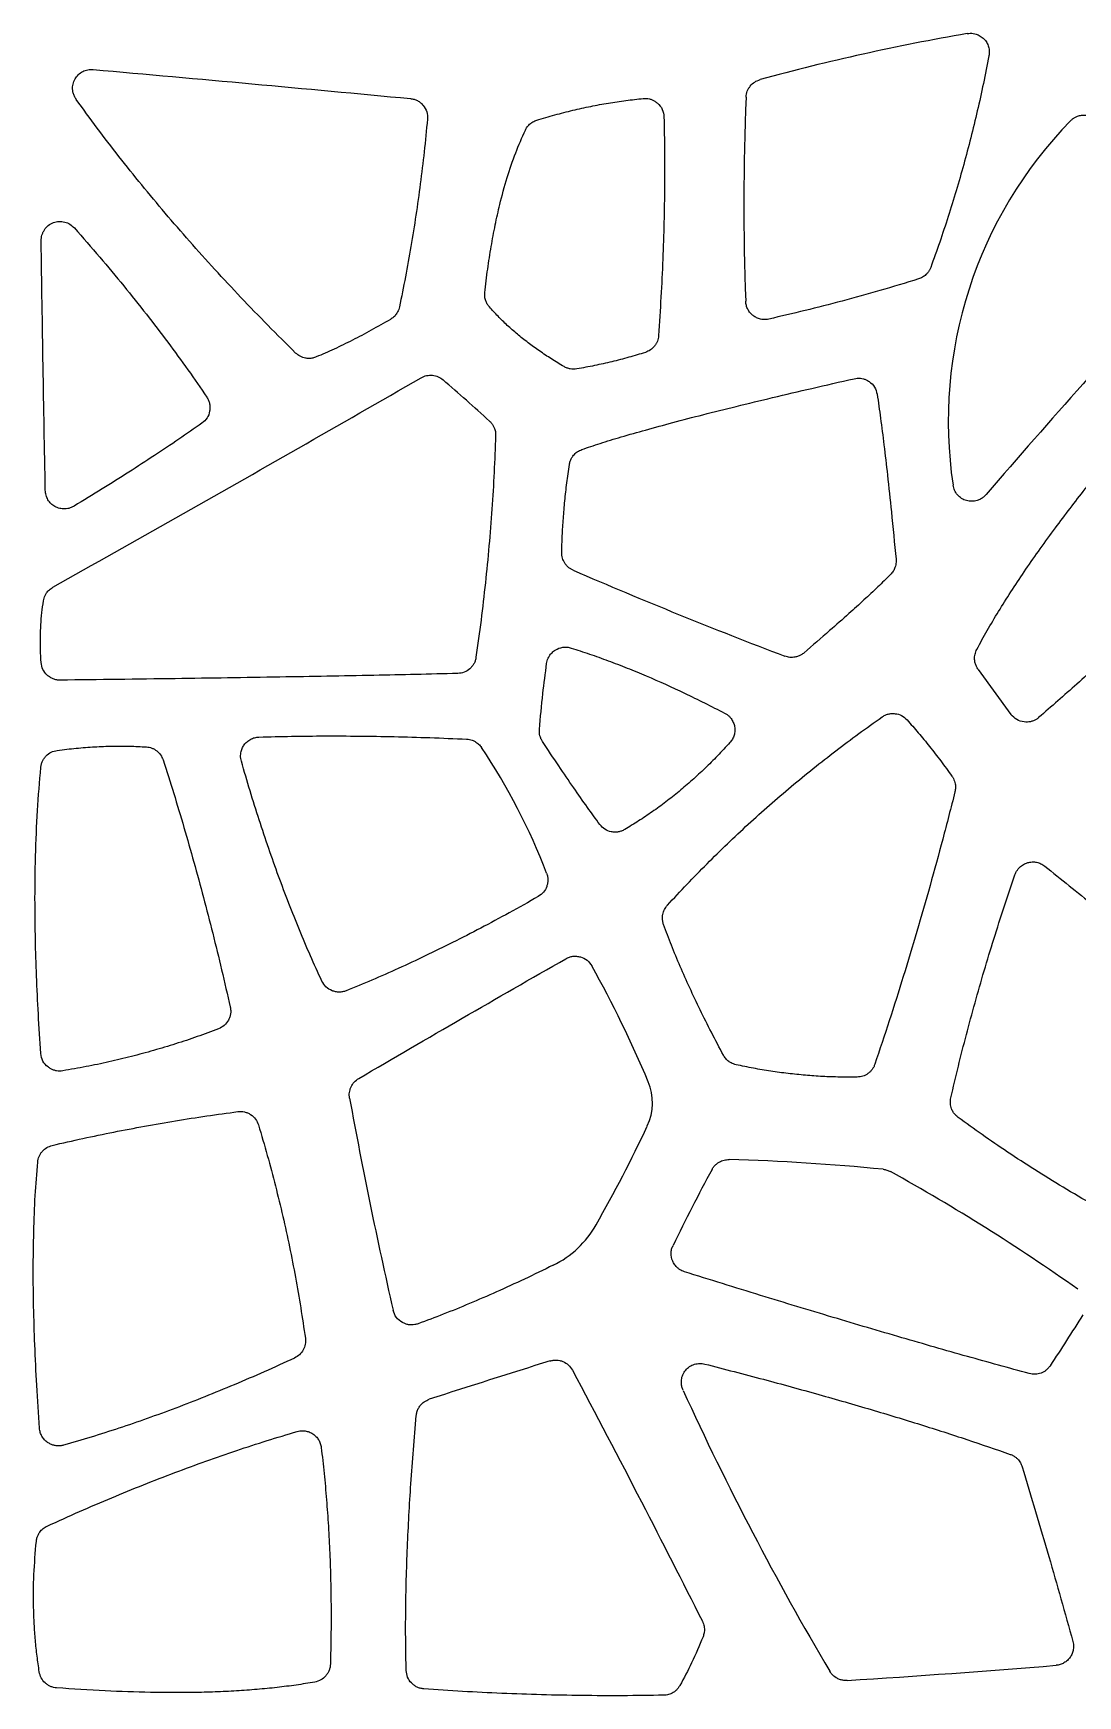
# Model space of a CAD drawing. Header units: millimetres. Extents: x -4 to 83, y 1 to 134.
# Drawn here: x 0.1 to 16.56, y 0.88 to 27.09 of the extents above; entities that cross this region are included whole.
import ezdxf

# ---------------------------------------------------------------- set-up
doc = ezdxf.new("R2010")
doc.units = ezdxf.units.MM

msp = doc.modelspace()

# ---------------------------------------------------------------- linework, layer by layer
at = {"color": 7, "linetype": 'Continuous', "lineweight": 25}
msp.add_line((14.994, 17.063), (15.51, 16.355), dxfattribs=at)
for centre, radius, start, end in [((20.794, -7.476), 35.077, 99.8076, 105.2716), ((51.144, 24.398), 39.845, 177.5711, 182.2023), ((21.304, 20.977), 6.783, 135.722, 188.5351), ((109.479, -61.168), 124.35, 137.22375, 139.36069), ((-25.306, -15.004), 48.551, 47.8303, 48.9839), ((41.284, 94.369), 82.49, 246.66417, 249.16661), ((-1.103, 10.296), 9.949, 20.9264, 33.8106), ((-7.432, 3.311), 18.687, 22.8378, 29.0635), ((9.001, 10.23), 0.857, 334.8584, 22.944), ((83.873, 24.712), 80.096, 190.36353, 192.80392), ((-10.654, 19.47), 22.576, 330.3699, 334.821), ((35.698, -4.353), 28.341, 151.4753, 154.1977), ((10.124, -24.639), 33.989, 84.3103, 88.407), ((-1.713, -18.522), 31.628, 54.7012, 61.0242), ((7.594, 9.09), 1.583, 296.2605, 330.4072), ((60.289, -161.182), 175.25, 107.27605, 107.92941), ((54.342, 25.848), 48.396, 204.6047, 210.5216), ((1.971, 174.553), 173.775, 273.61512, 274.70366)]:
    msp.add_arc(centre, radius, start, end, dxfattribs=at)
for points, knots in [([(14.819, 27.088), (14.835, 27.09), (14.867, 27.094), (14.915, 27.091), (14.969, 27.078), (15.028, 27.051), (15.086, 27.006), (15.13, 26.948), (15.159, 26.881), (15.172, 26.809), (15.166, 26.761), (15.163, 26.737)], [0, 0, 0, 0, 0.084086, 0.166141, 0.248355, 0.374767, 0.502229, 0.623761, 0.751059, 0.873946, 1, 1, 1, 1]), ([(15.163, 26.737), (15.134, 26.592), (15.077, 26.302), (14.981, 25.871), (14.877, 25.445), (14.766, 25.026), (14.648, 24.611), (14.521, 24.203), (14.388, 23.799), (14.292, 23.534), (14.244, 23.402)], [0, 0, 0, 0, 0.12855, 0.255986, 0.382354, 0.507707, 0.632095, 0.75557, 0.878187, 1, 1, 1, 1]), ([(0.773, 26.05), (0.763, 26.066), (0.743, 26.098), (0.724, 26.152), (0.714, 26.217), (0.719, 26.294), (0.751, 26.374), (0.804, 26.443), (0.874, 26.492), (0.956, 26.523), (1.014, 26.522), (1.043, 26.522)], [0, 0, 0, 0, 0.083437, 0.165517, 0.249217, 0.374295, 0.499654, 0.622204, 0.75022, 0.873783, 1, 1, 1, 1]), ([(1.043, 26.522), (1.876, 26.448), (3.543, 26.299), (5.209, 26.142), (6.042, 26.063)], [0, 0, 0, 0, 0.50022, 1, 1, 1, 1]), ([(11.335, 26.087), (11.336, 26.102), (11.339, 26.134), (11.352, 26.179), (11.372, 26.221), (11.408, 26.273), (11.466, 26.33), (11.525, 26.351), (11.555, 26.362)], [0, 0, 0, 0, 0.125802, 0.249051, 0.372962, 0.500699, 0.750263, 1, 1, 1, 1]), ([(4.233, 22.052), (4.087, 22.198), (3.795, 22.486), (3.371, 22.926), (2.959, 23.367), (2.561, 23.81), (2.177, 24.254), (1.806, 24.7), (1.448, 25.147), (1.103, 25.596), (0.883, 25.899), (0.773, 26.05)], [0, 0, 0, 0, 0.117009, 0.232454, 0.346371, 0.458798, 0.569773, 0.679338, 0.787535, 0.894407, 1, 1, 1, 1]), ([(6.042, 26.063), (6.061, 26.06), (6.1, 26.055), (6.154, 26.032), (6.203, 25.999), (6.258, 25.944), (6.31, 25.856), (6.311, 25.777), (6.311, 25.738)], [0, 0, 0, 0, 0.12673, 0.24912, 0.372256, 0.501134, 0.750634, 1, 1, 1, 1]), ([(8.033, 25.723), (8.128, 25.751), (8.317, 25.807), (8.601, 25.879), (8.882, 25.942), (9.161, 25.993), (9.437, 26.035), (9.621, 26.055), (9.712, 26.064)], [0, 0, 0, 0, 0.173622, 0.344221, 0.51197, 0.677053, 0.839662, 1, 1, 1, 1]), ([(9.712, 26.064), (9.729, 26.065), (9.762, 26.067), (9.81, 26.06), (9.856, 26.045), (9.899, 26.021), (9.958, 25.977), (10.023, 25.897), (10.034, 25.815), (10.039, 25.775)], [0, 0, 0, 0, 0.102293, 0.200806, 0.298354, 0.39784, 0.502, 0.751224, 1, 1, 1, 1]), ([(6.311, 25.738), (6.294, 25.567), (6.261, 25.227), (6.199, 24.722), (6.13, 24.225), (6.052, 23.735), (5.966, 23.254), (5.901, 22.936), (5.869, 22.778)], [0, 0, 0, 0, 0.172121, 0.341981, 0.509638, 0.675152, 0.838584, 1, 1, 1, 1]), ([(7.854, 25.566), (7.86, 25.577), (7.872, 25.6), (7.894, 25.631), (7.926, 25.665), (7.963, 25.691), (8.001, 25.712), (8.023, 25.719), (8.033, 25.723)], [0, 0, 0, 0, 0.156941, 0.312581, 0.469489, 0.722672, 0.867573, 1, 1, 1, 1]), ([(10.039, 25.775), (10.043, 25.594), (10.05, 25.229), (10.049, 24.675), (10.04, 24.107), (10.021, 23.526), (9.993, 22.93), (9.967, 22.529), (9.954, 22.326)], [0, 0, 0, 0, 0.156693, 0.317319, 0.481923, 0.650546, 0.823226, 1, 1, 1, 1]), ([(16.448, 25.713), (16.459, 25.723), (16.48, 25.743), (16.517, 25.767), (16.563, 25.789), (16.621, 25.803), (16.688, 25.805), (16.754, 25.792), (16.815, 25.764), (16.869, 25.725), (16.896, 25.69), (16.909, 25.672)], [0, 0, 0, 0, 0.083372, 0.165329, 0.247675, 0.373503, 0.500362, 0.623395, 0.75174, 0.874303, 1, 1, 1, 1]), ([(7.214, 23.004), (7.229, 23.128), (7.258, 23.371), (7.313, 23.727), (7.377, 24.066), (7.457, 24.429), (7.561, 24.81), (7.693, 25.202), (7.801, 25.447), (7.854, 25.566)], [0, 0, 0, 0, 0.141304, 0.276944, 0.407044, 0.531742, 0.697289, 0.853139, 1, 1, 1, 1]), ([(0.221, 23.821), (0.222, 23.836), (0.223, 23.867), (0.232, 23.912), (0.249, 23.955), (0.279, 24.009), (0.331, 24.067), (0.411, 24.112), (0.502, 24.132), (0.593, 24.121), (0.679, 24.086), (0.722, 24.044), (0.744, 24.023)], [0, 0, 0, 0, 0.063964, 0.126597, 0.189356, 0.25369, 0.377926, 0.504476, 0.627149, 0.75305, 0.875422, 1, 1, 1, 1]), ([(0.744, 24.023), (0.878, 23.87), (1.141, 23.569), (1.52, 23.116), (1.878, 22.668), (2.216, 22.227), (2.534, 21.792), (2.734, 21.5), (2.832, 21.356)], [0, 0, 0, 0, 0.179616, 0.353952, 0.523076, 0.687068, 0.846012, 1, 1, 1, 1]), ([(0.286, 19.888), (0.274, 20.541), (0.25, 21.852), (0.231, 23.163), (0.221, 23.821)], [0, 0, 0, 0, 0.498253, 1, 1, 1, 1]), ([(14.244, 23.402), (14.238, 23.388), (14.227, 23.36), (14.201, 23.321), (14.165, 23.282), (14.116, 23.244), (14.074, 23.228), (14.052, 23.219)], [0, 0, 0, 0, 0.166379, 0.331818, 0.500262, 0.749903, 1, 1, 1, 1]), ([(14.052, 23.219), (13.849, 23.158), (13.449, 23.036), (12.853, 22.871), (12.269, 22.72), (11.883, 22.631), (11.692, 22.587)], [0, 0, 0, 0, 0.260135, 0.513449, 0.760036, 1, 1, 1, 1]), ([(7.287, 22.779), (7.275, 22.793), (7.252, 22.823), (7.227, 22.878), (7.211, 22.939), (7.213, 22.983), (7.214, 23.004)], [0, 0, 0, 0, 0.232258, 0.463161, 0.735051, 1, 1, 1, 1]), ([(11.692, 22.587), (11.678, 22.584), (11.649, 22.579), (11.605, 22.579), (11.554, 22.587), (11.499, 22.606), (11.444, 22.639), (11.396, 22.684), (11.36, 22.739), (11.335, 22.801), (11.331, 22.845), (11.328, 22.867)], [0, 0, 0, 0, 0.084689, 0.168339, 0.252819, 0.375751, 0.500205, 0.621741, 0.747597, 0.872346, 1, 1, 1, 1]), ([(5.727, 22.582), (5.626, 22.524), (5.428, 22.41), (5.132, 22.255), (4.844, 22.114), (4.652, 22.03), (4.558, 21.99)], [0, 0, 0, 0, 0.266638, 0.522013, 0.766373, 1, 1, 1, 1]), ([(5.869, 22.778), (5.865, 22.765), (5.859, 22.738), (5.841, 22.7), (5.816, 22.659), (5.779, 22.616), (5.744, 22.593), (5.727, 22.582)], [0, 0, 0, 0, 0.166259, 0.331919, 0.500222, 0.749839, 1, 1, 1, 1]), ([(8.465, 21.837), (8.398, 21.877), (8.266, 21.956), (8.076, 22.082), (7.897, 22.212), (7.728, 22.347), (7.57, 22.486), (7.422, 22.629), (7.332, 22.729), (7.287, 22.779)], [0, 0, 0, 0, 0.154681, 0.304951, 0.451068, 0.593313, 0.731994, 0.867438, 1, 1, 1, 1]), ([(9.954, 22.326), (9.953, 22.311), (9.95, 22.282), (9.936, 22.239), (9.917, 22.199), (9.884, 22.149), (9.829, 22.095), (9.774, 22.073), (9.746, 22.061)], [0, 0, 0, 0, 0.1257, 0.24913, 0.373178, 0.500689, 0.749929, 1, 1, 1, 1]), ([(4.558, 21.99), (4.54, 21.983), (4.503, 21.97), (4.445, 21.965), (4.377, 21.971), (4.301, 21.996), (4.256, 22.033), (4.233, 22.052)], [0, 0, 0, 0, 0.167011, 0.331619, 0.50037, 0.749983, 1, 1, 1, 1]), ([(9.746, 22.061), (9.659, 22.035), (9.484, 21.982), (9.217, 21.913), (8.944, 21.852), (8.76, 21.818), (8.667, 21.801)], [0, 0, 0, 0, 0.245146, 0.493342, 0.74487, 1, 1, 1, 1]), ([(8.667, 21.801), (8.649, 21.799), (8.615, 21.794), (8.563, 21.8), (8.512, 21.813), (8.481, 21.829), (8.465, 21.837)], [0, 0, 0, 0, 0.24897, 0.499989, 0.749443, 1, 1, 1, 1]), ([(0.406, 18.359), (1.052, 18.723), (2.345, 19.451), (4.28, 20.552), (5.567, 21.292), (6.211, 21.662)], [0, 0, 0, 0, 0.333007, 0.666339, 1, 1, 1, 1]), ([(6.211, 21.662), (6.225, 21.669), (6.252, 21.684), (6.297, 21.697), (6.343, 21.703), (6.404, 21.701), (6.482, 21.684), (6.532, 21.647), (6.557, 21.629)], [0, 0, 0, 0, 0.125958, 0.249325, 0.373195, 0.500627, 0.750216, 1, 1, 1, 1]), ([(8.745, 20.531), (8.84, 20.563), (9.046, 20.633), (9.381, 20.734), (9.763, 20.843), (10.192, 20.96), (10.669, 21.084), (11.194, 21.215), (11.766, 21.353), (12.386, 21.499), (12.815, 21.597), (13.038, 21.647)], [0, 0, 0, 0, 0.068047, 0.14681, 0.236322, 0.336604, 0.447673, 0.569539, 0.702211, 0.845696, 1, 1, 1, 1]), ([(13.038, 21.647), (13.054, 21.65), (13.087, 21.656), (13.136, 21.655), (13.183, 21.646), (13.229, 21.629), (13.293, 21.592), (13.368, 21.521), (13.389, 21.441), (13.4, 21.401)], [0, 0, 0, 0, 0.102128, 0.2005, 0.297944, 0.397365, 0.501504, 0.750818, 1, 1, 1, 1]), ([(2.832, 21.356), (2.842, 21.34), (2.862, 21.307), (2.879, 21.251), (2.884, 21.194), (2.877, 21.117), (2.844, 21.022), (2.785, 20.971), (2.756, 20.945)], [0, 0, 0, 0, 0.126726, 0.249189, 0.372334, 0.501025, 0.750505, 1, 1, 1, 1]), ([(13.4, 21.401), (13.418, 21.276), (13.457, 21.011), (13.51, 20.586), (13.568, 20.094), (13.631, 19.493), (13.674, 19.05), (13.698, 18.8)], [0, 0, 0, 0, 0.144297, 0.307605, 0.489955, 0.71211, 1, 1, 1, 1]), ([(7.288, 20.98), (7.298, 20.97), (7.318, 20.95), (7.343, 20.914), (7.366, 20.869), (7.384, 20.814), (7.385, 20.77), (7.386, 20.749)], [0, 0, 0, 0, 0.166394, 0.332061, 0.500511, 0.749929, 1, 1, 1, 1]), ([(14.972, 17.38), (15.025, 17.479), (15.135, 17.68), (15.315, 17.981), (15.509, 18.29), (15.718, 18.606), (15.943, 18.929), (16.252, 19.354), (16.659, 19.887), (17.178, 20.535), (17.547, 20.973), (17.738, 21.199)], [0, 0, 0, 0, 0.071238, 0.145423, 0.222609, 0.302845, 0.386173, 0.472633, 0.636481, 0.81224, 1, 1, 1, 1]), ([(2.756, 20.945), (2.634, 20.861), (2.386, 20.688), (2.001, 20.431), (1.598, 20.17), (1.176, 19.904), (0.887, 19.728), (0.74, 19.638)], [0, 0, 0, 0, 0.184866, 0.377258, 0.57722, 0.784789, 1, 1, 1, 1]), ([(7.386, 20.749), (7.378, 20.556), (7.364, 20.17), (7.328, 19.591), (7.282, 19.01), (7.225, 18.426), (7.157, 17.841), (7.103, 17.451), (7.076, 17.255)], [0, 0, 0, 0, 0.164678, 0.330076, 0.496252, 0.663262, 0.83116, 1, 1, 1, 1]), ([(8.548, 20.293), (8.551, 20.31), (8.558, 20.346), (8.581, 20.395), (8.617, 20.447), (8.67, 20.499), (8.72, 20.52), (8.745, 20.531)], [0, 0, 0, 0, 0.166718, 0.331644, 0.500376, 0.749913, 1, 1, 1, 1]), ([(8.428, 18.907), (8.43, 18.995), (8.435, 19.174), (8.452, 19.445), (8.476, 19.723), (8.507, 20.006), (8.534, 20.196), (8.548, 20.293)], [0, 0, 0, 0, 0.190532, 0.385661, 0.585529, 0.790268, 1, 1, 1, 1]), ([(15.119, 19.82), (15.105, 19.806), (15.079, 19.779), (15.031, 19.748), (14.969, 19.722), (14.893, 19.71), (14.808, 19.721), (14.728, 19.757), (14.664, 19.814), (14.615, 19.887), (14.603, 19.942), (14.596, 19.971)], [0, 0, 0, 0, 0.083773, 0.166159, 0.250166, 0.375101, 0.500568, 0.623292, 0.75157, 0.874429, 1, 1, 1, 1]), ([(19.812, 20.002), (19.572, 19.758), (19.115, 19.297), (18.462, 18.647), (17.828, 18.027), (17.2, 17.429), (16.565, 16.844), (16.148, 16.48), (15.946, 16.305)], [0, 0, 0, 0, 0.191748, 0.363876, 0.516395, 0.689187, 0.850368, 1, 1, 1, 1]), ([(0.74, 19.638), (0.724, 19.63), (0.694, 19.613), (0.643, 19.598), (0.583, 19.592), (0.512, 19.599), (0.438, 19.628), (0.374, 19.675), (0.326, 19.737), (0.293, 19.81), (0.288, 19.862), (0.286, 19.888)], [0, 0, 0, 0, 0.084449, 0.16637, 0.248342, 0.37497, 0.50215, 0.624077, 0.752255, 0.874111, 1, 1, 1, 1]), ([(8.608, 18.627), (8.595, 18.633), (8.568, 18.646), (8.533, 18.672), (8.501, 18.703), (8.466, 18.751), (8.433, 18.818), (8.429, 18.877), (8.428, 18.907)], [0, 0, 0, 0, 0.125623, 0.249072, 0.373154, 0.500632, 0.750097, 1, 1, 1, 1]), ([(13.698, 18.8), (13.699, 18.785), (13.7, 18.756), (13.694, 18.712), (13.68, 18.663), (13.655, 18.609), (13.626, 18.576), (13.611, 18.559)], [0, 0, 0, 0, 0.166303, 0.331862, 0.500329, 0.749838, 1, 1, 1, 1]), ([(0.257, 18.146), (0.26, 18.16), (0.266, 18.19), (0.283, 18.231), (0.31, 18.276), (0.349, 18.323), (0.387, 18.347), (0.406, 18.359)], [0, 0, 0, 0, 0.166024, 0.331385, 0.499882, 0.749288, 1, 1, 1, 1]), ([(13.611, 18.559), (13.545, 18.494), (13.407, 18.359), (13.188, 18.154), (12.935, 17.924), (12.619, 17.646), (12.382, 17.442), (12.247, 17.325)], [0, 0, 0, 0, 0.151661, 0.314855, 0.489631, 0.709408, 1, 1, 1, 1]), ([(0.221, 17.172), (0.217, 17.239), (0.209, 17.373), (0.208, 17.572), (0.215, 17.767), (0.23, 17.958), (0.248, 18.083), (0.257, 18.146)], [0, 0, 0, 0, 0.20773, 0.411188, 0.610769, 0.806892, 1, 1, 1, 1]), ([(8.19, 17.158), (8.192, 17.172), (8.197, 17.2), (8.212, 17.24), (8.236, 17.284), (8.273, 17.329), (8.34, 17.384), (8.425, 17.414), (8.512, 17.417), (8.554, 17.407), (8.575, 17.401)], [0, 0, 0, 0, 0.082977, 0.164403, 0.245987, 0.372497, 0.500461, 0.74901, 0.87321, 1, 1, 1, 1]), ([(8.575, 17.401), (8.672, 17.37), (8.868, 17.307), (9.162, 17.201), (9.461, 17.086), (9.864, 16.92), (10.38, 16.688), (10.786, 16.482), (10.995, 16.375)], [0, 0, 0, 0, 0.115968, 0.234738, 0.356388, 0.480986, 0.731967, 1, 1, 1, 1]), ([(12.247, 17.325), (12.233, 17.314), (12.205, 17.293), (12.156, 17.27), (12.096, 17.254), (12.023, 17.249), (11.972, 17.265), (11.946, 17.273)], [0, 0, 0, 0, 0.166558, 0.331509, 0.500309, 0.750086, 1, 1, 1, 1]), ([(14.994, 17.063), (14.983, 17.079), (14.963, 17.11), (14.944, 17.163), (14.934, 17.227), (14.938, 17.303), (14.96, 17.355), (14.972, 17.38)], [0, 0, 0, 0, 0.166728, 0.331555, 0.500443, 0.749823, 1, 1, 1, 1]), ([(0.523, 16.894), (0.503, 16.895), (0.466, 16.896), (0.412, 16.912), (0.361, 16.938), (0.302, 16.984), (0.24, 17.06), (0.227, 17.135), (0.221, 17.172)], [0, 0, 0, 0, 0.126678, 0.249597, 0.373512, 0.50307, 0.752126, 1, 1, 1, 1]), ([(7.076, 17.255), (7.073, 17.238), (7.067, 17.204), (7.046, 17.156), (7.017, 17.112), (6.968, 17.061), (6.893, 17.011), (6.823, 17.003), (6.788, 16.999)], [0, 0, 0, 0, 0.126112, 0.248896, 0.372372, 0.500494, 0.750331, 1, 1, 1, 1]), ([(8.076, 16.118), (8.093, 16.306), (8.124, 16.654), (8.169, 17), (8.19, 17.158)], [0, 0, 0, 0, 0.54284, 1, 1, 1, 1]), ([(6.788, 16.999), (6.348, 16.989), (5.413, 16.968), (3.929, 16.941), (2.28, 16.916), (1.127, 16.902), (0.523, 16.894)], [0, 0, 0, 0, 0.210699, 0.447597, 0.710696, 1, 1, 1, 1]), ([(10.094, 13.346), (10.196, 13.456), (10.401, 13.677), (10.717, 14), (11.039, 14.316), (11.367, 14.624), (11.702, 14.925), (12.044, 15.218), (12.393, 15.504), (12.748, 15.782), (13.109, 16.053), (13.355, 16.227), (13.478, 16.314)], [0, 0, 0, 0, 0.100292, 0.200389, 0.300341, 0.400195, 0.5, 0.599805, 0.699659, 0.799611, 0.899708, 1, 1, 1, 1]), ([(10.995, 16.375), (11.009, 16.368), (11.035, 16.353), (11.07, 16.323), (11.104, 16.283), (11.135, 16.229), (11.155, 16.163), (11.159, 16.094), (11.147, 16.027), (11.122, 15.963), (11.093, 15.927), (11.079, 15.909)], [0, 0, 0, 0, 0.084042, 0.166249, 0.248585, 0.374706, 0.502254, 0.623537, 0.750272, 0.873792, 1, 1, 1, 1]), ([(13.478, 16.315), (13.493, 16.324), (13.524, 16.343), (13.575, 16.361), (13.629, 16.369), (13.701, 16.367), (13.791, 16.343), (13.845, 16.293), (13.872, 16.268)], [0, 0, 0, 0, 0.126399, 0.249169, 0.372619, 0.50099, 0.750223, 1, 1, 1, 1]), ([(13.872, 16.268), (13.931, 16.201), (14.052, 16.063), (14.228, 15.847), (14.406, 15.619), (14.521, 15.461), (14.58, 15.38)], [0, 0, 0, 0, 0.237494, 0.483209, 0.737324, 1, 1, 1, 1]), ([(15.946, 16.305), (15.933, 16.294), (15.907, 16.274), (15.863, 16.252), (15.817, 16.238), (15.768, 16.232), (15.694, 16.235), (15.594, 16.263), (15.538, 16.324), (15.51, 16.355)], [0, 0, 0, 0, 0.102193, 0.200555, 0.297929, 0.397243, 0.501261, 0.750845, 1, 1, 1, 1]), ([(3.377, 15.616), (3.373, 15.631), (3.366, 15.66), (3.364, 15.706), (3.369, 15.758), (3.386, 15.817), (3.42, 15.876), (3.466, 15.926), (3.522, 15.964), (3.586, 15.991), (3.631, 15.995), (3.654, 15.997)], [0, 0, 0, 0, 0.084478, 0.167506, 0.251041, 0.374989, 0.500239, 0.622469, 0.749378, 0.872801, 1, 1, 1, 1]), ([(3.654, 15.997), (3.825, 16.002), (4.172, 16.011), (4.698, 16.016), (5.237, 16.014), (5.789, 16.005), (6.354, 15.989), (6.735, 15.973), (6.928, 15.964)], [0, 0, 0, 0, 0.156657, 0.317278, 0.481895, 0.650536, 0.82323, 1, 1, 1, 1]), ([(8.125, 15.927), (8.116, 15.941), (8.099, 15.97), (8.083, 16.018), (8.074, 16.067), (8.075, 16.101), (8.076, 16.118)], [0, 0, 0, 0, 0.248928, 0.500305, 0.749677, 1, 1, 1, 1]), ([(0.216, 15.52), (0.219, 15.537), (0.223, 15.57), (0.241, 15.617), (0.266, 15.661), (0.309, 15.712), (0.376, 15.766), (0.442, 15.781), (0.475, 15.788)], [0, 0, 0, 0, 0.126091, 0.249145, 0.372847, 0.500823, 0.75022, 1, 1, 1, 1]), ([(0.475, 15.788), (0.575, 15.8), (0.771, 15.823), (1.061, 15.845), (1.342, 15.856), (1.614, 15.857), (1.792, 15.847), (1.88, 15.842)], [0, 0, 0, 0, 0.213952, 0.420636, 0.620327, 0.813335, 1, 1, 1, 1]), ([(1.88, 15.842), (1.895, 15.841), (1.924, 15.837), (1.966, 15.824), (2.007, 15.805), (2.056, 15.772), (2.109, 15.719), (2.132, 15.664), (2.144, 15.636)], [0, 0, 0, 0, 0.125903, 0.249403, 0.373339, 0.500519, 0.750061, 1, 1, 1, 1]), ([(6.928, 15.964), (6.943, 15.963), (6.974, 15.96), (7.019, 15.947), (7.068, 15.924), (7.12, 15.888), (7.148, 15.851), (7.163, 15.832)], [0, 0, 0, 0, 0.166191, 0.331491, 0.49999, 0.750041, 1, 1, 1, 1]), ([(9.028, 14.619), (8.963, 14.709), (8.823, 14.9), (8.608, 15.208), (8.372, 15.554), (8.21, 15.799), (8.125, 15.927)], [0, 0, 0, 0, 0.209564, 0.446056, 0.709524, 1, 1, 1, 1]), ([(11.079, 15.909), (11.014, 15.839), (10.886, 15.701), (10.687, 15.504), (10.485, 15.317), (10.279, 15.141), (10.07, 14.974), (9.857, 14.819), (9.641, 14.673), (9.493, 14.583), (9.42, 14.539)], [0, 0, 0, 0, 0.131922, 0.261529, 0.38898, 0.514442, 0.638089, 0.760103, 0.880675, 1, 1, 1, 1]), ([(0.216, 11.009), (0.202, 11.216), (0.175, 11.623), (0.147, 12.223), (0.129, 12.801), (0.121, 13.431), (0.129, 14.108), (0.158, 14.828), (0.197, 15.293), (0.216, 15.52)], [0, 0, 0, 0, 0.138059, 0.271028, 0.398943, 0.521845, 0.689617, 0.848947, 1, 1, 1, 1]), ([(2.144, 15.636), (2.2, 15.461), (2.313, 15.107), (2.474, 14.571), (2.63, 14.024), (2.781, 13.468), (2.927, 12.901), (3.068, 12.325), (3.157, 11.937), (3.202, 11.742)], [0, 0, 0, 0, 0.13688, 0.27571, 0.416515, 0.559323, 0.704157, 0.851042, 1, 1, 1, 1]), ([(4.646, 12.15), (4.585, 12.282), (4.463, 12.55), (4.29, 12.959), (4.123, 13.377), (3.961, 13.806), (3.806, 14.244), (3.656, 14.692), (3.512, 15.15), (3.422, 15.46), (3.377, 15.616)], [0, 0, 0, 0, 0.118352, 0.238503, 0.360506, 0.484413, 0.61027, 0.738125, 0.868021, 1, 1, 1, 1]), ([(14.58, 15.38), (14.588, 15.368), (14.603, 15.344), (14.62, 15.304), (14.633, 15.255), (14.639, 15.197), (14.631, 15.154), (14.627, 15.132)], [0, 0, 0, 0, 0.166319, 0.331881, 0.500231, 0.7499, 1, 1, 1, 1]), ([(14.627, 15.132), (14.563, 14.884), (14.437, 14.39), (14.236, 13.657), (14.029, 12.936), (13.815, 12.226), (13.595, 11.527), (13.44, 11.067), (13.363, 10.838)], [0, 0, 0, 0, 0.171814, 0.34153, 0.509176, 0.674783, 0.83838, 1, 1, 1, 1]), ([(9.42, 14.539), (9.404, 14.53), (9.371, 14.514), (9.319, 14.5), (9.264, 14.496), (9.191, 14.505), (9.102, 14.537), (9.053, 14.592), (9.028, 14.619)], [0, 0, 0, 0, 0.126266, 0.248861, 0.372166, 0.500489, 0.750282, 1, 1, 1, 1]), ([(15.573, 13.826), (15.579, 13.841), (15.591, 13.871), (15.616, 13.911), (15.653, 13.952), (15.705, 13.991), (15.771, 14.02), (15.843, 14.032), (15.914, 14.025), (15.983, 14.004), (16.022, 13.977), (16.042, 13.963)], [0, 0, 0, 0, 0.084116, 0.166131, 0.248182, 0.37467, 0.502399, 0.624086, 0.751428, 0.874109, 1, 1, 1, 1]), ([(16.042, 13.963), (16.299, 13.757), (16.809, 13.349), (17.557, 12.735), (18.284, 12.127), (18.987, 11.524), (19.668, 10.927), (20.111, 10.526), (20.33, 10.328)], [0, 0, 0, 0, 0.175929, 0.348127, 0.516613, 0.681406, 0.842528, 1, 1, 1, 1]), ([(8.189, 13.849), (8.195, 13.832), (8.206, 13.799), (8.211, 13.746), (8.206, 13.693), (8.188, 13.625), (8.145, 13.544), (8.087, 13.504), (8.058, 13.483)], [0, 0, 0, 0, 0.126359, 0.249218, 0.372673, 0.500764, 0.750302, 1, 1, 1, 1]), ([(14.562, 10.309), (14.601, 10.475), (14.679, 10.808), (14.806, 11.307), (14.942, 11.808), (15.086, 12.311), (15.24, 12.815), (15.401, 13.321), (15.516, 13.658), (15.573, 13.826)], [0, 0, 0, 0, 0.139701, 0.280397, 0.422124, 0.564914, 0.708802, 0.85382, 1, 1, 1, 1]), ([(8.058, 13.483), (7.905, 13.397), (7.605, 13.228), (7.155, 12.986), (6.713, 12.759), (6.28, 12.547), (5.856, 12.349), (5.44, 12.166), (5.164, 12.053), (5.028, 11.998)], [0, 0, 0, 0, 0.155438, 0.306598, 0.453527, 0.596274, 0.734895, 0.869448, 1, 1, 1, 1]), ([(10.033, 13.041), (10.028, 13.058), (10.017, 13.093), (10.013, 13.147), (10.02, 13.21), (10.043, 13.281), (10.076, 13.324), (10.093, 13.345)], [0, 0, 0, 0, 0.166661, 0.331515, 0.500197, 0.749997, 1, 1, 1, 1]), ([(10.977, 10.981), (10.913, 11.101), (10.787, 11.338), (10.61, 11.692), (10.446, 12.039), (10.295, 12.378), (10.157, 12.711), (10.074, 12.932), (10.033, 13.041)], [0, 0, 0, 0, 0.179929, 0.354435, 0.523602, 0.687517, 0.84628, 1, 1, 1, 1]), ([(5.227, 10.615), (5.77, 10.932), (6.856, 11.566), (7.947, 12.191), (8.493, 12.503)], [0, 0, 0, 0, 0.500004, 1, 1, 1, 1]), ([(8.493, 12.503), (8.511, 12.512), (8.546, 12.53), (8.603, 12.543), (8.663, 12.544), (8.74, 12.529), (8.834, 12.487), (8.88, 12.422), (8.902, 12.389)], [0, 0, 0, 0, 0.126774, 0.24912, 0.372222, 0.501173, 0.750643, 1, 1, 1, 1]), ([(5.028, 11.998), (5.01, 11.991), (4.974, 11.979), (4.918, 11.974), (4.861, 11.98), (4.789, 12.002), (4.704, 12.051), (4.665, 12.117), (4.646, 12.15)], [0, 0, 0, 0, 0.126664, 0.249242, 0.372463, 0.500987, 0.750388, 1, 1, 1, 1]), ([(3.202, 11.742), (3.205, 11.724), (3.211, 11.689), (3.208, 11.636), (3.196, 11.584), (3.168, 11.519), (3.113, 11.445), (3.049, 11.413), (3.017, 11.397)], [0, 0, 0, 0, 0.126266, 0.249083, 0.372607, 0.500924, 0.75042, 1, 1, 1, 1]), ([(3.017, 11.397), (2.905, 11.355), (2.681, 11.272), (2.34, 11.159), (1.994, 11.055), (1.643, 10.96), (1.288, 10.875), (0.928, 10.799), (0.685, 10.757), (0.563, 10.735)], [0, 0, 0, 0, 0.140667, 0.281866, 0.423718, 0.566341, 0.709853, 0.854369, 1, 1, 1, 1]), ([(0.563, 10.735), (0.547, 10.733), (0.514, 10.729), (0.464, 10.733), (0.417, 10.746), (0.371, 10.767), (0.309, 10.808), (0.238, 10.885), (0.223, 10.968), (0.216, 11.009)], [0, 0, 0, 0, 0.102336, 0.200757, 0.298163, 0.397543, 0.501716, 0.751026, 1, 1, 1, 1]), ([(11.176, 10.831), (11.162, 10.835), (11.135, 10.842), (11.096, 10.86), (11.054, 10.887), (11.011, 10.926), (10.988, 10.963), (10.977, 10.981)], [0, 0, 0, 0, 0.166228, 0.331812, 0.500225, 0.749998, 1, 1, 1, 1]), ([(13.084, 10.636), (12.994, 10.635), (12.812, 10.635), (12.54, 10.645), (12.268, 10.664), (11.995, 10.692), (11.722, 10.729), (11.449, 10.774), (11.267, 10.812), (11.176, 10.831)], [0, 0, 0, 0, 0.141423, 0.283071, 0.425096, 0.567651, 0.710888, 0.854956, 1, 1, 1, 1]), ([(13.363, 10.838), (13.358, 10.824), (13.347, 10.795), (13.322, 10.757), (13.292, 10.722), (13.245, 10.682), (13.176, 10.644), (13.115, 10.639), (13.084, 10.636)], [0, 0, 0, 0, 0.125769, 0.249121, 0.373105, 0.500726, 0.750001, 1, 1, 1, 1]), ([(5.084, 10.304), (5.082, 10.319), (5.077, 10.349), (5.08, 10.394), (5.089, 10.439), (5.11, 10.496), (5.152, 10.563), (5.202, 10.598), (5.227, 10.615)], [0, 0, 0, 0, 0.125708, 0.249053, 0.373047, 0.500655, 0.750036, 1, 1, 1, 1]), ([(14.676, 10.002), (14.661, 10.014), (14.631, 10.038), (14.597, 10.085), (14.568, 10.146), (14.549, 10.222), (14.558, 10.28), (14.562, 10.309)], [0, 0, 0, 0, 0.166818, 0.3315, 0.50041, 0.75002, 1, 1, 1, 1]), ([(0.395, 9.56), (0.557, 9.597), (0.879, 9.67), (1.365, 9.771), (1.852, 9.864), (2.341, 9.949), (2.831, 10.026), (3.158, 10.07), (3.322, 10.092)], [0, 0, 0, 0, 0.166745, 0.333396, 0.5, 0.666604, 0.833255, 1, 1, 1, 1]), ([(3.322, 10.092), (3.34, 10.094), (3.375, 10.097), (3.427, 10.089), (3.477, 10.073), (3.539, 10.04), (3.607, 9.98), (3.634, 9.915), (3.647, 9.882)], [0, 0, 0, 0, 0.126232, 0.249071, 0.372559, 0.500681, 0.750262, 1, 1, 1, 1]), ([(17.306, 8.337), (17.139, 8.431), (16.812, 8.614), (16.338, 8.895), (15.887, 9.173), (15.461, 9.45), (15.058, 9.723), (14.801, 9.91), (14.676, 10.002)], [0, 0, 0, 0, 0.183952, 0.360895, 0.530895, 0.694022, 0.85036, 1, 1, 1, 1]), ([(3.647, 9.882), (3.694, 9.722), (3.788, 9.403), (3.915, 8.922), (4.032, 8.442), (4.137, 7.962), (4.231, 7.481), (4.315, 7.001), (4.362, 6.68), (4.386, 6.519)], [0, 0, 0, 0, 0.145089, 0.28932, 0.432761, 0.575481, 0.717547, 0.859029, 1, 1, 1, 1]), ([(0.166, 9.296), (0.168, 9.311), (0.173, 9.342), (0.188, 9.386), (0.209, 9.428), (0.247, 9.477), (0.306, 9.531), (0.366, 9.55), (0.395, 9.56)], [0, 0, 0, 0, 0.125959, 0.249331, 0.373262, 0.500854, 0.750178, 1, 1, 1, 1]), ([(0.195, 5.101), (0.18, 5.326), (0.15, 5.765), (0.12, 6.405), (0.101, 7.008), (0.094, 7.602), (0.102, 8.185), (0.123, 8.755), (0.152, 9.12), (0.166, 9.296)], [0, 0, 0, 0, 0.161384, 0.313952, 0.457748, 0.592822, 0.738237, 0.873922, 1, 1, 1, 1]), ([(10.797, 9.181), (10.807, 9.197), (10.826, 9.228), (10.865, 9.267), (10.917, 9.304), (10.986, 9.333), (11.041, 9.336), (11.069, 9.337)], [0, 0, 0, 0, 0.166705, 0.331583, 0.500372, 0.749974, 1, 1, 1, 1]), ([(13.494, 9.183), (13.514, 9.18), (13.554, 9.174), (13.59, 9.156), (13.608, 9.147)], [0, 0, 0, 0, 0.499944, 1, 1, 1, 1]), ([(10.362, 7.568), (10.349, 7.573), (10.322, 7.582), (10.286, 7.603), (10.246, 7.634), (10.208, 7.677), (10.164, 7.752), (10.148, 7.838), (10.158, 7.924), (10.174, 7.963), (10.183, 7.983)], [0, 0, 0, 0, 0.083288, 0.165072, 0.247046, 0.37347, 0.501467, 0.750005, 0.873655, 1, 1, 1, 1]), ([(8.294, 7.671), (8.143, 7.597), (7.846, 7.453), (7.406, 7.251), (6.979, 7.066), (6.567, 6.898), (6.295, 6.797), (6.162, 6.747)], [0, 0, 0, 0, 0.217105, 0.425567, 0.625471, 0.816912, 1, 1, 1, 1]), ([(15.799, 5.961), (15.474, 6.051), (14.803, 6.235), (13.772, 6.532), (12.685, 6.853), (11.542, 7.2), (10.762, 7.443), (10.362, 7.568)], [0, 0, 0, 0, 0.178557, 0.367822, 0.567811, 0.778533, 1, 1, 1, 1]), ([(6.162, 6.747), (6.146, 6.742), (6.113, 6.732), (6.063, 6.727), (6.013, 6.731), (5.964, 6.744), (5.895, 6.775), (5.81, 6.841), (5.782, 6.922), (5.769, 6.962)], [0, 0, 0, 0, 0.102254, 0.200509, 0.297782, 0.397182, 0.501628, 0.751236, 1, 1, 1, 1]), ([(16.643, 6.888), (16.557, 6.753), (16.387, 6.484), (16.214, 6.218), (16.127, 6.086)], [0, 0, 0, 0, 0.502266, 1, 1, 1, 1]), ([(4.386, 6.519), (4.387, 6.503), (4.39, 6.472), (4.385, 6.425), (4.373, 6.379), (4.346, 6.321), (4.298, 6.255), (4.243, 6.223), (4.215, 6.207)], [0, 0, 0, 0, 0.125918, 0.249158, 0.373004, 0.500697, 0.750197, 1, 1, 1, 1]), ([(4.215, 6.207), (4.056, 6.134), (3.742, 5.99), (3.27, 5.787), (2.805, 5.596), (2.347, 5.418), (1.895, 5.253), (1.45, 5.1), (1.011, 4.96), (0.719, 4.876), (0.575, 4.834)], [0, 0, 0, 0, 0.134641, 0.266435, 0.395426, 0.521658, 0.645178, 0.766039, 0.884293, 1, 1, 1, 1]), ([(8.244, 6.161), (8.261, 6.166), (8.294, 6.174), (8.346, 6.176), (8.398, 6.169), (8.463, 6.148), (8.54, 6.103), (8.578, 6.045), (8.597, 6.016)], [0, 0, 0, 0, 0.126065, 0.248962, 0.372609, 0.500857, 0.750495, 1, 1, 1, 1]), ([(10.341, 5.699), (10.334, 5.716), (10.32, 5.751), (10.312, 5.807), (10.314, 5.872), (10.333, 5.946), (10.378, 6.019), (10.441, 6.076), (10.518, 6.111), (10.603, 6.128), (10.658, 6.118), (10.686, 6.113)], [0, 0, 0, 0, 0.083689, 0.16593, 0.249665, 0.375885, 0.50126, 0.622725, 0.750119, 0.873791, 1, 1, 1, 1]), ([(10.686, 6.113), (10.994, 6.033), (11.593, 5.878), (12.466, 5.638), (13.293, 5.401), (14.071, 5.164), (14.802, 4.93), (15.272, 4.767), (15.499, 4.689)], [0, 0, 0, 0, 0.189588, 0.369966, 0.54116, 0.703204, 0.856135, 1, 1, 1, 1]), ([(16.127, 6.086), (16.118, 6.073), (16.1, 6.048), (16.066, 6.016), (16.027, 5.989), (15.97, 5.963), (15.892, 5.944), (15.83, 5.955), (15.799, 5.961)], [0, 0, 0, 0, 0.125883, 0.249176, 0.37306, 0.500673, 0.750241, 1, 1, 1, 1]), ([(8.597, 6.016), (8.962, 5.324), (9.655, 4.01), (10.327, 2.685), (10.645, 2.058)], [0, 0, 0, 0, 0.526159, 1, 1, 1, 1]), ([(6.134, 5.299), (6.137, 5.318), (6.142, 5.356), (6.164, 5.411), (6.202, 5.468), (6.258, 5.523), (6.312, 5.546), (6.34, 5.557)], [0, 0, 0, 0, 0.166809, 0.331424, 0.500342, 0.750097, 1, 1, 1, 1]), ([(5.976, 1.282), (5.972, 1.435), (5.966, 1.747), (5.967, 2.224), (5.976, 2.719), (6, 3.388), (6.047, 4.251), (6.104, 4.941), (6.134, 5.299)], [0, 0, 0, 0, 0.114092, 0.232666, 0.35576, 0.483409, 0.732229, 1, 1, 1, 1]), ([(0.575, 4.834), (0.557, 4.83), (0.522, 4.822), (0.469, 4.821), (0.418, 4.83), (0.368, 4.849), (0.318, 4.878), (0.271, 4.919), (0.232, 4.972), (0.204, 5.034), (0.198, 5.078), (0.195, 5.101)], [0, 0, 0, 0, 0.102972, 0.201218, 0.298015, 0.396783, 0.500748, 0.621996, 0.747721, 0.872488, 1, 1, 1, 1]), ([(0.317, 3.558), (0.487, 3.635), (0.824, 3.788), (1.33, 4.005), (1.831, 4.21), (2.326, 4.402), (2.815, 4.582), (3.3, 4.75), (3.779, 4.907), (4.098, 5.002), (4.256, 5.049)], [0, 0, 0, 0, 0.132859, 0.263395, 0.391643, 0.517643, 0.641435, 0.763061, 0.882567, 1, 1, 1, 1]), ([(4.256, 5.049), (4.27, 5.052), (4.297, 5.059), (4.34, 5.062), (4.39, 5.058), (4.446, 5.044), (4.505, 5.014), (4.556, 4.972), (4.595, 4.921), (4.625, 4.862), (4.632, 4.819), (4.636, 4.798)], [0, 0, 0, 0, 0.08292, 0.16433, 0.245937, 0.372156, 0.499764, 0.62214, 0.749834, 0.873566, 1, 1, 1, 1]), ([(4.636, 4.798), (4.652, 4.661), (4.683, 4.387), (4.72, 3.973), (4.75, 3.553), (4.772, 3.129), (4.786, 2.7), (4.792, 2.266), (4.791, 1.826), (4.784, 1.532), (4.78, 1.384)], [0, 0, 0, 0, 0.12043, 0.242075, 0.364982, 0.489196, 0.614763, 0.741725, 0.870124, 1, 1, 1, 1]), ([(15.499, 4.689), (15.514, 4.683), (15.542, 4.671), (15.582, 4.645), (15.622, 4.609), (15.661, 4.559), (15.677, 4.516), (15.686, 4.494)], [0, 0, 0, 0, 0.166416, 0.331755, 0.500112, 0.749919, 1, 1, 1, 1]), ([(15.686, 4.494), (15.828, 4.023), (16.104, 3.107), (16.36, 2.187), (16.485, 1.74)], [0, 0, 0, 0, 0.515019, 1, 1, 1, 1]), ([(0.145, 3.318), (0.147, 3.335), (0.152, 3.369), (0.171, 3.417), (0.202, 3.469), (0.249, 3.521), (0.295, 3.546), (0.317, 3.558)], [0, 0, 0, 0, 0.166748, 0.331828, 0.500307, 0.749891, 1, 1, 1, 1]), ([(0.191, 1.26), (0.179, 1.343), (0.155, 1.509), (0.129, 1.761), (0.111, 2.015), (0.098, 2.36), (0.1, 2.795), (0.13, 3.143), (0.145, 3.318)], [0, 0, 0, 0, 0.121846, 0.244456, 0.367959, 0.492481, 0.746006, 1, 1, 1, 1]), ([(10.645, 2.058), (10.651, 2.045), (10.662, 2.019), (10.673, 1.978), (10.678, 1.929), (10.675, 1.872), (10.662, 1.831), (10.655, 1.811)], [0, 0, 0, 0, 0.166259, 0.33188, 0.500245, 0.749756, 1, 1, 1, 1]), ([(10.655, 1.811), (10.597, 1.674), (10.488, 1.412), (10.354, 1.162), (10.29, 1.043)], [0, 0, 0, 0, 0.524312, 1, 1, 1, 1]), ([(16.485, 1.74), (16.488, 1.726), (16.495, 1.698), (16.497, 1.654), (16.492, 1.604), (16.476, 1.547), (16.444, 1.489), (16.401, 1.439), (16.347, 1.4), (16.287, 1.372), (16.243, 1.366), (16.221, 1.363)], [0, 0, 0, 0, 0.083106, 0.164703, 0.246546, 0.372521, 0.499789, 0.622396, 0.750303, 0.87379, 1, 1, 1, 1]), ([(4.78, 1.384), (4.779, 1.367), (4.777, 1.333), (4.762, 1.284), (4.739, 1.238), (4.699, 1.183), (4.633, 1.125), (4.566, 1.107), (4.533, 1.098)], [0, 0, 0, 0, 0.126159, 0.249161, 0.372815, 0.500872, 0.750175, 1, 1, 1, 1]), ([(0.465, 1.007), (0.448, 1.009), (0.415, 1.013), (0.367, 1.029), (0.323, 1.053), (0.27, 1.095), (0.215, 1.161), (0.199, 1.227), (0.191, 1.26)], [0, 0, 0, 0, 0.126129, 0.249211, 0.372924, 0.500893, 0.749945, 1, 1, 1, 1]), ([(4.533, 1.098), (4.436, 1.082), (4.239, 1.05), (3.936, 1.012), (3.622, 0.981), (3.297, 0.957), (2.961, 0.941), (2.51, 0.93), (1.931, 0.933), (1.213, 0.957), (0.72, 0.99), (0.465, 1.007)], [0, 0, 0, 0, 0.072326, 0.147103, 0.224395, 0.30426, 0.386749, 0.471911, 0.636209, 0.81219, 1, 1, 1, 1]), ([(6.252, 0.992), (6.234, 0.995), (6.198, 0.999), (6.146, 1.018), (6.099, 1.047), (6.045, 1.095), (5.989, 1.172), (5.98, 1.246), (5.976, 1.282)], [0, 0, 0, 0, 0.126388, 0.24908, 0.372489, 0.500957, 0.750488, 1, 1, 1, 1]), ([(12.928, 1.124), (12.91, 1.123), (12.874, 1.123), (12.82, 1.135), (12.761, 1.16), (12.699, 1.202), (12.668, 1.247), (12.652, 1.27)], [0, 0, 0, 0, 0.166659, 0.331574, 0.500476, 0.749985, 1, 1, 1, 1]), ([(10.035, 0.891), (9.819, 0.888), (9.388, 0.882), (8.746, 0.885), (8.112, 0.897), (7.485, 0.919), (6.866, 0.95), (6.456, 0.978), (6.252, 0.992)], [0, 0, 0, 0, 0.171648, 0.341251, 0.508849, 0.674479, 0.838182, 1, 1, 1, 1]), ([(10.29, 1.043), (10.281, 1.029), (10.263, 0.999), (10.226, 0.962), (10.177, 0.927), (10.113, 0.898), (10.061, 0.893), (10.035, 0.891)], [0, 0, 0, 0, 0.16689, 0.331949, 0.500276, 0.749883, 1, 1, 1, 1])]:
    msp.add_open_spline(points, degree=3, knots=knots, dxfattribs=at)

doc.saveas('drawing.dxf')
